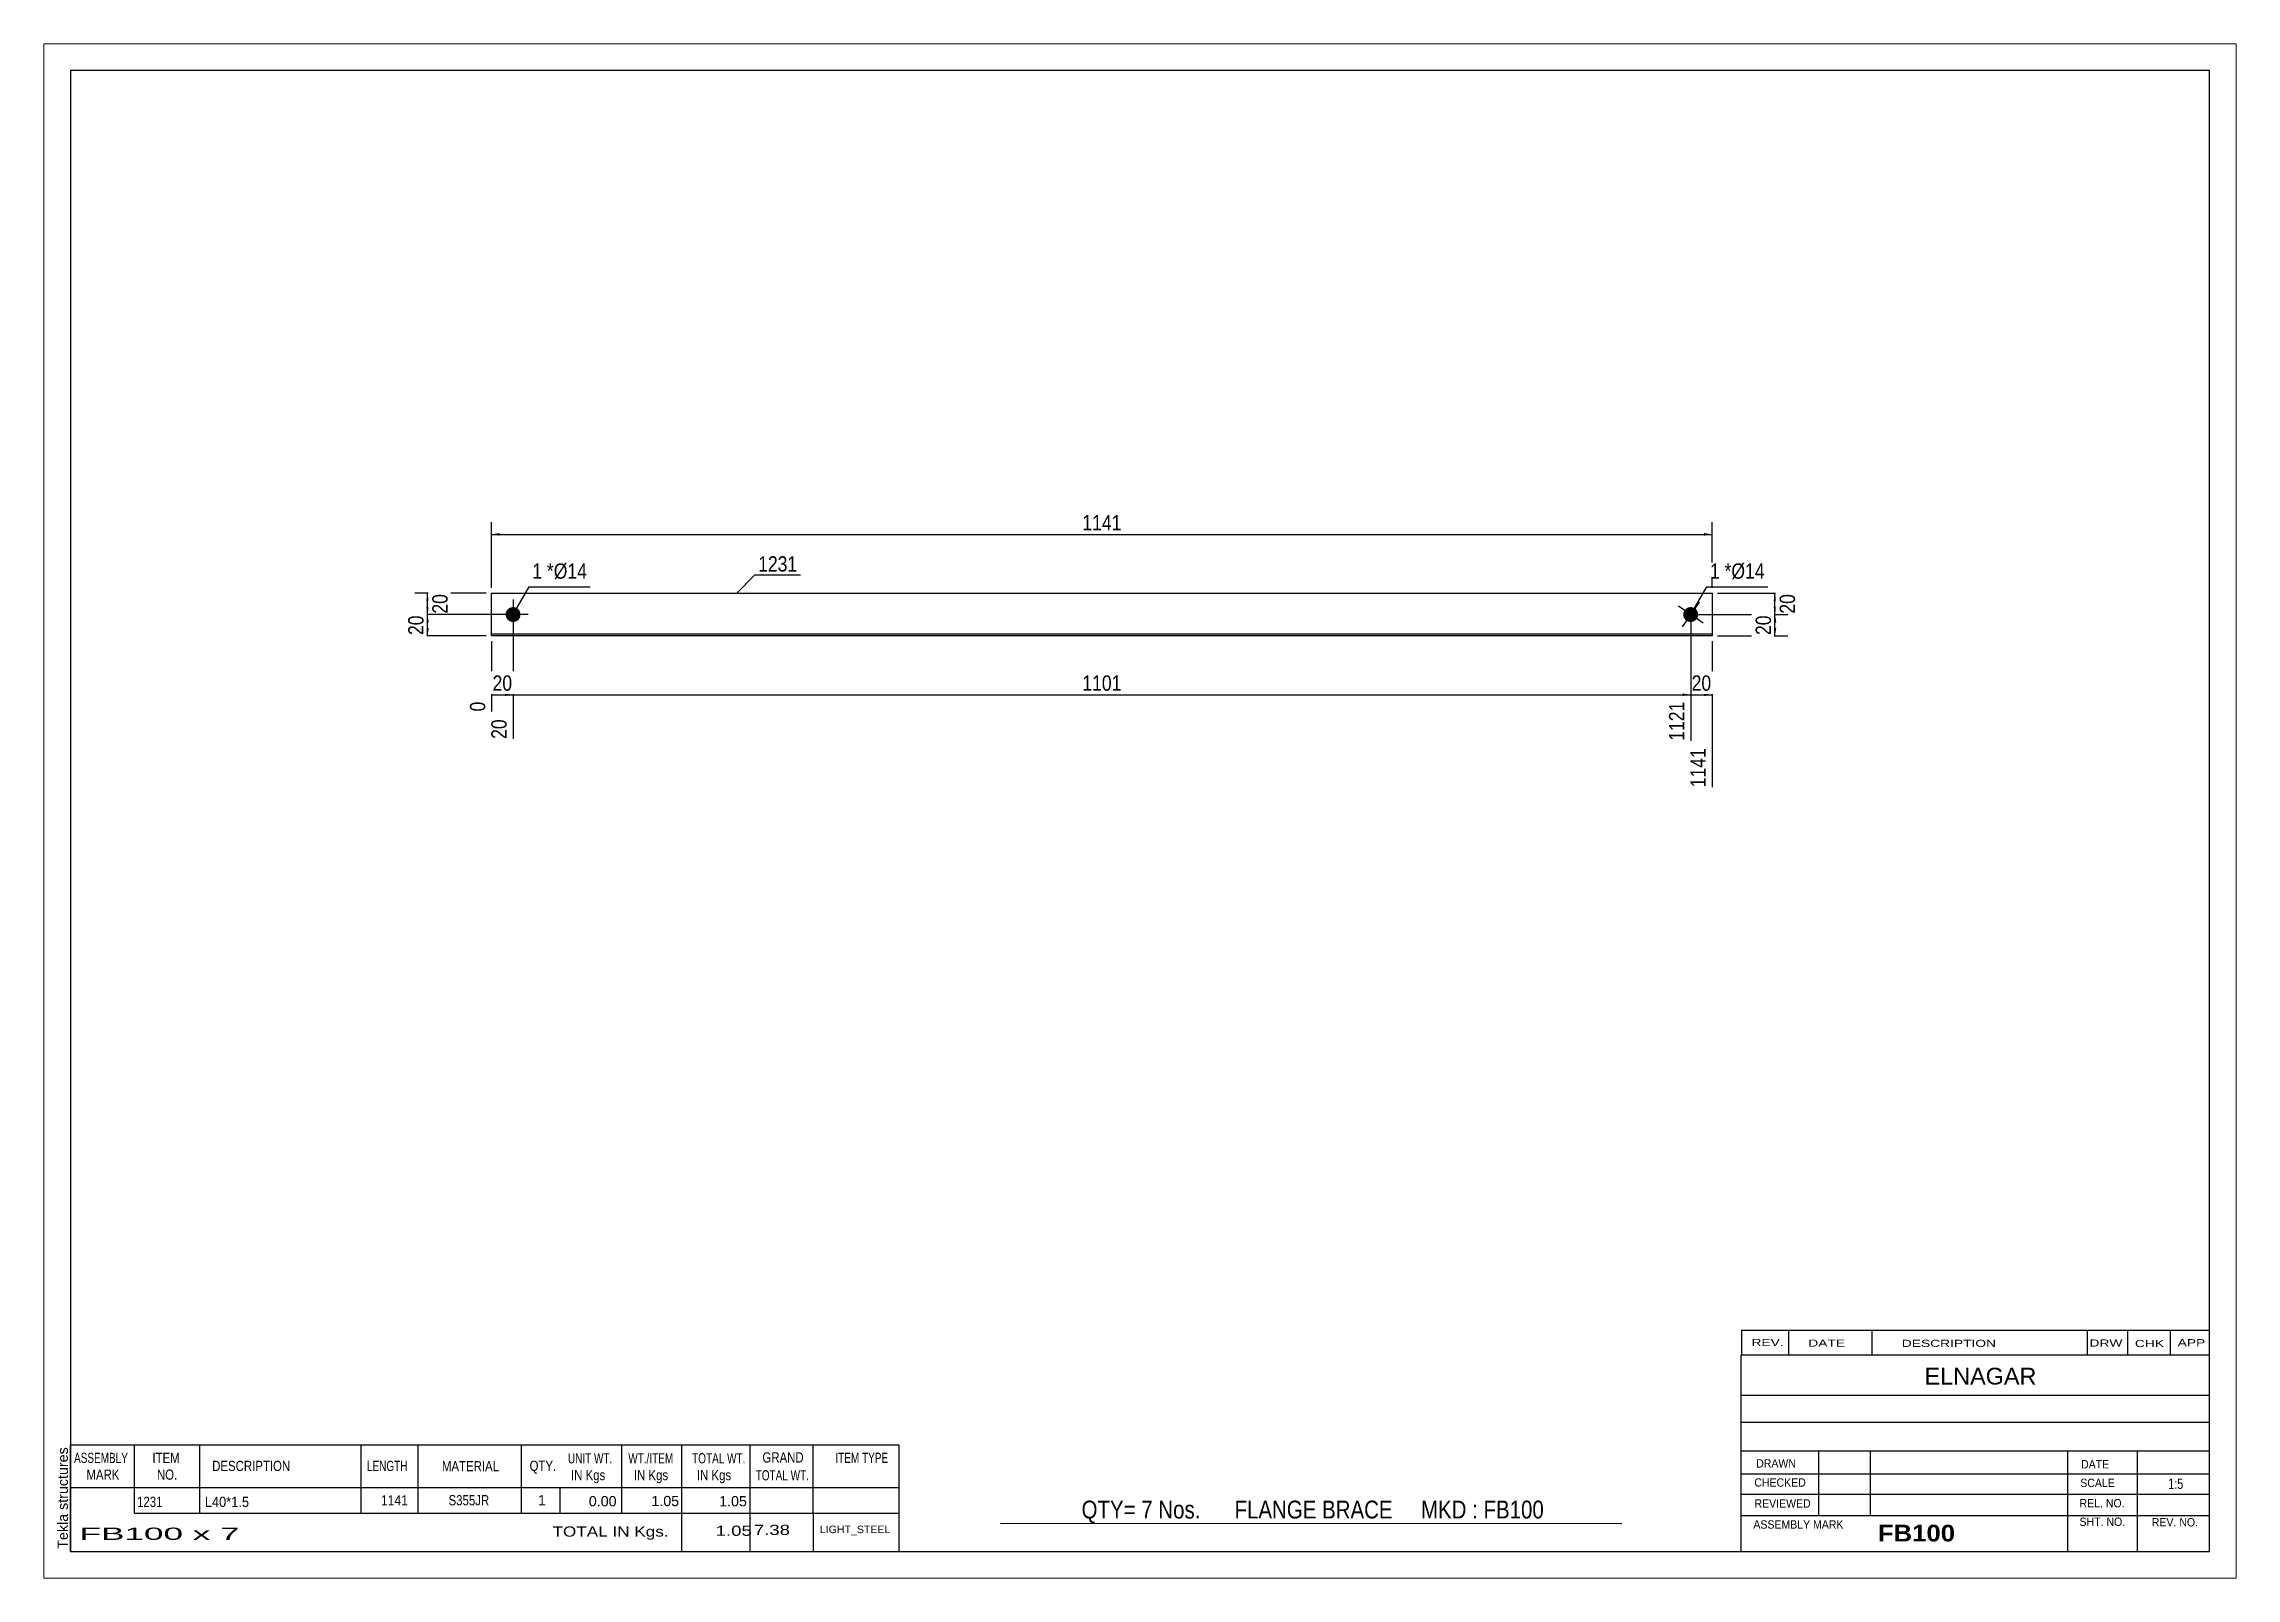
# Paper-space layout 'Layout1' of a CAD drawing. Header units: millimetres. Extents: x 0 to 410, y 0 to 287.
# The model-space entities are those that its viewports show. They can reach past a viewport. Long polylines and large blocks are cut down to what shows.
import ezdxf

# ---------------------------------------------------------------- set-up
doc = ezdxf.new("R2010")
doc.units = ezdxf.units.MM
doc.layers.add('Viewport layer', color=7, linetype='Continuous', plot=False)
doc.styles.add('Arial', font='ARIAL.TTF', dxfattribs={"height": 0.2})
doc.styles.add('Arial Bold', font='ARIALBD.TTF', dxfattribs={"height": 0.2})
doc.styles.add('Arial Narrow', font='ARIALN.TTF', dxfattribs={"height": 0.2})

# ---------------------------------------------------------------- blocks, each defined once
blk = doc.blocks.new('Unknown-627371767-1456')
at = {"color": 5, "linetype": 'Continuous'}
for p, q in [((405, 282), (5, 282)), ((5, 282), (5, 5)), ((405, 5), (405, 282)), ((5, 5), (405, 5))]:
    blk.add_line(p, q, dxfattribs=at)
at = {"color": 174, "linetype": 'Continuous', "style": 'Arial'}
blk.add_text('Tekla structures', height=1.9102, rotation=90, dxfattribs=at).set_placement((4.5, 5.5))
blk = doc.blocks.new('Part-627371767-1227 - 1212')
at = {"color": 2, "linetype": 'Continuous'}
for p, q in [((83.75, 176.25), (83.75, 184.25)), ((83.75, 184.25), (312, 184.25)), ((312, 184.25), (312, 176.25)), ((312, 176.55), (83.75, 176.55)), ((312, 176.25), (83.75, 176.25))]:
    blk.add_line(p, q, dxfattribs=at)
blk = doc.blocks.new('Bolt-627371767-1228 - 1212')
at = {"linetype": 'Continuous'}
blk.add_hatch(color=3, dxfattribs=at).paths.add_polyline_path([(87.75, 178.85, -1), (87.75, 181.65, -1)])
at = {"color": 3, "linetype": 'Continuous'}
for p, q in [((87.75, 183.05), (87.75, 177.45)), ((90.55, 180.25), (84.95, 180.25))]:
    blk.add_line(p, q, dxfattribs=at)
blk = doc.blocks.new('Bolt-627371767-1229 - 1212')
at = {"linetype": 'Continuous'}
blk.add_hatch(color=3, dxfattribs=at).paths.add_polyline_path([(307.2, 179.1, -1), (308.79, 181.4, -1)])
at = {"color": 3, "linetype": 'Continuous'}
for p, q in [((310.3, 178.66), (305.69, 181.84)), ((309.59, 182.56), (306.41, 177.94))]:
    blk.add_line(p, q, dxfattribs=at)
blk = doc.blocks.new('StraightDimension-627371767-1234 - 1212')
at = {"linetype": 'Continuous'}
blk.add_hatch(color=7, dxfattribs=at).paths.add_polyline_path([(310.5, 165.5), (312, 165.25), (310.5, 165)])
at = {"color": 7, "linetype": 'Continuous'}
for p, q in [((308, 179.25), (308, 156.64)), ((312, 175.25), (312, 147.94)), ((308, 165.25), (312, 165.25))]:
    blk.add_line(p, q, dxfattribs=at)
at = {"color": 0}
blk.add_wipeout([(312.43, 165.4), (312.43, 169.6), (307.57, 169.6), (307.57, 165.4)], dxfattribs=at)
at = {"color": 0, "linetype": 'Continuous'}
blk.add_wipeout([(311.4, 155.85), (307.2, 155.85), (307.2, 147.34), (311.4, 147.34)], dxfattribs=at)
at = {"color": 3, "style": 'Arial Narrow'}
blk.add_text('20', height=2.863, dxfattribs=at).set_placement((308.17, 166))
at = {"color": 3, "linetype": 'Continuous', "style": 'Arial Narrow'}
blk.add_text('1141', height=2.863, rotation=90.0002, dxfattribs=at).set_placement((310.8, 147.94))
blk = doc.blocks.new('StraightDimension-627371767-1235 - 1212')
at = {"linetype": 'Continuous'}
blk.add_hatch(color=7, dxfattribs=at).paths.add_polyline_path([(306.5, 165.5), (308, 165.25), (306.5, 165)])
at = {"color": 7, "linetype": 'Continuous'}
for p, q in [((87.75, 179.25), (87.75, 156.99)), ((308, 179.25), (308, 156.64)), ((87.75, 165.25), (308, 165.25))]:
    blk.add_line(p, q, dxfattribs=at)
at = {"color": 0}
blk.add_wipeout([(202.13, 165.4), (202.13, 169.6), (193.62, 169.6), (193.62, 165.4)], dxfattribs=at)
at = {"color": 0, "linetype": 'Continuous'}
blk.add_wipeout([(307.4, 164.55), (303.2, 164.55), (303.2, 156.04), (307.4, 156.04)], dxfattribs=at)
at = {"color": 3, "style": 'Arial Narrow'}
blk.add_text('1101', height=2.863, dxfattribs=at).set_placement((194.22, 166))
at = {"color": 3, "linetype": 'Continuous', "style": 'Arial Narrow'}
blk.add_text('1121', height=2.863, rotation=90.0002, dxfattribs=at).set_placement((306.8, 156.64))
blk = doc.blocks.new('StraightDimension-627371767-1236 - 1212')
at = {"linetype": 'Continuous'}
blk.add_hatch(color=7, dxfattribs=at).paths.add_polyline_path([(86.25, 165.5), (87.75, 165.25), (86.25, 165)])
at = {"color": 7, "linetype": 'Continuous'}
for p, q in [((87.75, 179.25), (87.75, 156.99)), ((83.75, 175.25), (83.75, 162.12)), ((83.75, 165.25), (87.75, 165.25))]:
    blk.add_line(p, q, dxfattribs=at)
at = {"color": 0}
blk.add_wipeout([(88.18, 165.4), (88.18, 169.6), (83.32, 169.6), (83.32, 165.4)], dxfattribs=at)
at = {"color": 0, "linetype": 'Continuous'}
blk.add_wipeout([(87.15, 161.25), (82.95, 161.25), (82.95, 156.39), (87.15, 156.39)], dxfattribs=at)
blk.add_wipeout([(83.15, 164.55), (78.95, 164.55), (78.95, 161.52), (83.15, 161.52)], dxfattribs=at)
at = {"color": 3, "style": 'Arial Narrow'}
blk.add_text('20', height=2.863, dxfattribs=at).set_placement((83.92, 166))
at = {"color": 3, "linetype": 'Continuous', "style": 'Arial Narrow'}
for s, height, p in [('0', 2.86, (82.55, 162.12)), ('20', 2.863, (86.55, 156.99))]:
    blk.add_text(s, height=height, rotation=90.0002, dxfattribs=at).set_placement(p)
blk = doc.blocks.new('StraightDimension-627371767-1247 - 1212')
at = {"linetype": 'Continuous'}
for points in [[(85.25, 195), (83.75, 195.25), (85.25, 195.5)], [(310.5, 195.5), (312, 195.25), (310.5, 195)]]:
    blk.add_hatch(color=7, dxfattribs=at).paths.add_polyline_path(points)
at = {"color": 7, "linetype": 'Continuous'}
for p, q in [((83.75, 185.25), (83.75, 197.5)), ((312, 185.25), (312, 197.5)), ((83.75, 195.25), (312, 195.25))]:
    blk.add_line(p, q, dxfattribs=at)
at = {"color": 0}
blk.add_wipeout([(202.13, 195.4), (202.13, 199.6), (193.62, 199.6), (193.62, 195.4)], dxfattribs=at)
at = {"color": 3, "style": 'Arial Narrow'}
blk.add_text('1141', height=2.863, dxfattribs=at).set_placement((194.22, 196))
blk = doc.blocks.new('StraightDimension-627371767-1251 - 1212')
at = {"linetype": 'Continuous'}
for points in [[(323.5, 182.75), (323.75, 184.25), (324, 182.75)], [(324, 181.75), (323.75, 180.25), (323.5, 181.75)]]:
    blk.add_hatch(color=7, dxfattribs=at).paths.add_polyline_path(points)
at = {"color": 7, "linetype": 'Continuous'}
for p, q in [((313, 184.25), (326, 184.25)), ((323.75, 180.25), (323.75, 184.25)), ((309, 180.25), (326, 180.25))]:
    blk.add_line(p, q, dxfattribs=at)
at = {"color": 0}
blk.add_wipeout([(328.1, 184.68), (323.9, 184.68), (323.9, 179.82), (328.1, 179.82)], dxfattribs=at)
at = {"color": 3, "style": 'Arial Narrow'}
blk.add_text('20', height=2.863, rotation=90.0002, dxfattribs=at).set_placement((327.5, 180.42))
blk = doc.blocks.new('StraightDimension-627371767-1252 - 1212')
at = {"linetype": 'Continuous'}
for points in [[(323.5, 178.75), (323.75, 180.25), (324, 178.75)], [(324, 177.75), (323.75, 176.25), (323.5, 177.75)]]:
    blk.add_hatch(color=7, dxfattribs=at).paths.add_polyline_path(points)
at = {"color": 7, "linetype": 'Continuous'}
for p, q in [((309, 180.25), (326.15, 180.25)), ((323.75, 176.25), (323.75, 180.25)), ((313, 176.25), (326.15, 176.25))]:
    blk.add_line(p, q, dxfattribs=at)
at = {"color": 0}
blk.add_wipeout([(323.6, 180.68), (319.4, 180.68), (319.4, 175.82), (323.6, 175.82)], dxfattribs=at)
at = {"color": 3, "style": 'Arial Narrow'}
blk.add_text('20', height=2.863, rotation=90.0002, dxfattribs=at).set_placement((323, 176.42))
blk = doc.blocks.new('StraightDimension-627371767-1259 - 1212')
at = {"linetype": 'Continuous'}
for points in [[(71.5, 182.75), (71.75, 184.25), (72, 182.75)], [(72, 181.75), (71.75, 180.25), (71.5, 181.75)]]:
    blk.add_hatch(color=7, dxfattribs=at).paths.add_polyline_path(points)
at = {"color": 7, "linetype": 'Continuous'}
for p, q in [((82.75, 184.25), (69.35, 184.25)), ((71.75, 180.25), (71.75, 184.25)), ((86.75, 180.25), (69.35, 180.25))]:
    blk.add_line(p, q, dxfattribs=at)
at = {"color": 0}
blk.add_wipeout([(76.1, 184.68), (71.9, 184.68), (71.9, 179.82), (76.1, 179.82)], dxfattribs=at)
at = {"color": 3, "style": 'Arial Narrow'}
blk.add_text('20', height=2.863, rotation=90.0002, dxfattribs=at).set_placement((75.5, 180.42))
blk = doc.blocks.new('StraightDimension-627371767-1260 - 1212')
at = {"linetype": 'Continuous'}
for points in [[(71.5, 178.75), (71.75, 180.25), (72, 178.75)], [(72, 177.75), (71.75, 176.25), (71.5, 177.75)]]:
    blk.add_hatch(color=7, dxfattribs=at).paths.add_polyline_path(points)
at = {"color": 7, "linetype": 'Continuous'}
for p, q in [((86.75, 180.25), (69.5, 180.25)), ((71.75, 176.25), (71.75, 180.25)), ((82.75, 176.25), (69.5, 176.25))]:
    blk.add_line(p, q, dxfattribs=at)
at = {"color": 0}
blk.add_wipeout([(71.6, 180.68), (67.4, 180.68), (67.4, 175.82), (71.6, 175.82)], dxfattribs=at)
at = {"color": 3, "style": 'Arial Narrow'}
blk.add_text('20', height=2.863, rotation=90.0002, dxfattribs=at).set_placement((71, 176.42))
blk = doc.blocks.new('CBS_CALLOFF-627371767-1480')
at = {"color": 7, "linetype": 'Continuous'}
blk.add_line((178.88, 10.27), (295.11, 10.25), dxfattribs=at)
at = {"color": 3, "linetype": 'Continuous', "style": 'Arial Narrow'}
blk.add_text('QTY= 7 Nos.      FLANGE BRACE     MKD : FB100', height=3.3405, dxfattribs=at).set_placement((194.07, 11.16))
blk = doc.blocks.new('CBS_BOM-627371767-1479')
at = {"color": 7, "linetype": 'Continuous'}
for p, q in [((4.97, 16.97), (4.97, 24.97)), ((4.97, 24.97), (159.89, 24.97)), ((16.97, 16.97), (16.97, 24.97)), ((29.16, 16.97), (29.16, 24.97)), ((59.32, 16.97), (59.32, 24.97)), ((70, 16.97), (70, 24.97)), ((89.32, 16.97), (89.32, 24.97)), ((108.12, 16.97), (108.12, 24.97)), ((119.33, 16.97), (119.33, 24.97)), ((132.12, 16.97), (132.12, 24.97)), ((143.87, 16.97), (143.87, 24.97)), ((159.89, 24.96), (159.89, 16.98)), ((4.97, 16.97), (159.89, 16.97)), ((4.97, 12.17), (4.97, 16.97)), ((16.97, 12.17), (16.97, 16.97)), ((29.16, 12.17), (29.16, 16.97)), ((59.32, 12.17), (59.32, 16.97)), ((70, 12.17), (70, 16.97)), ((89.32, 12.17), (89.32, 16.97)), ((96.58, 12.17), (96.58, 16.97)), ((108.12, 12.17), (108.12, 16.97)), ((119.33, 12.17), (119.33, 16.97)), ((132.12, 12.17), (132.12, 16.97)), ((143.89, 12.17), (143.89, 16.97)), ((159.89, 16.97), (159.89, 12.17)), ((4.97, 4.97), (4.97, 12.15)), ((16.97, 12.17), (159.89, 12.17)), ((119.33, 4.97), (119.33, 12.15)), ((132.12, 4.97), (132.12, 12.15)), ((143.93, 4.97), (143.93, 12.15)), ((159.89, 12.17), (159.89, 4.97)), ((4.97, 4.97), (159.89, 4.97))]:
    blk.add_line(p, q, dxfattribs=at)
at = {"color": 3, "linetype": 'Continuous', "style": 'Arial'}
for s, height, width, p in [('ASSEMBLY', 1.91, 0.7, (5.65, 21.54)), ('ITEM', 1.91, 0.8, (20.3, 21.54)), ('DESCRIPTION', 1.9102, 0.8, (31.48, 20.04)), ('LENGTH', 1.91, 0.7, (60.43, 20.04)), ('MATERIAL', 1.91, 0.8, (74.45, 19.99)), ('QTY.', 1.91, 0.8, (90.84, 20.07)), ('UNIT WT.', 1.91, 0.7, (98.01, 21.47)), ('WT./ITEM', 1.91, 0.7, (109.3, 21.47)), ('TOTAL WT.', 1.91, 0.7, (121.24, 21.47)), ('GRAND', 1.91, 0.8, (134.39, 21.63)), ('ITEM TYPE', 1.91, 0.7, (148.03, 21.55)), ('MARK', 1.91, 0.8, (7.97, 18.41)), ('NO.', 1.91, 0.8, (21.15, 18.41)), ('IN Kgs', 1.91, 0.8, (98.59, 18.33)), ('IN Kgs', 1.91, 0.8, (110.34, 18.33)), ('IN Kgs', 1.91, 0.8, (122.13, 18.33)), ('TOTAL WT.', 1.91, 0.7, (133.13, 18.29))]:
    blk.add_text(s, height=height, dxfattribs=dict(at, width=width)).set_placement(p)
at = {"color": 7, "linetype": 'Continuous', "style": 'Arial'}
for s, width, p in [('1231', 0.8, (17.43, 13.32)), ('L40*1.5', 0.9, (30.1, 13.32)), ('1141', 0.85, (63.04, 13.6)), ('S355JR', 0.8, (75.69, 13.63))]:
    blk.add_text(s, height=1.91, dxfattribs=dict(at, width=width)).set_placement(p)
for s, p in [('1', (92.41, 13.63)), ('0.00', (101.92, 13.44)), ('1.05', (113.62, 13.47)), ('1.05', (126.29, 13.44))]:
    blk.add_text(s, height=1.91, dxfattribs=at).set_placement(p)
at = {"color": 6, "linetype": 'Continuous', "style": 'Arial'}
for s, height, width, p in [('FB100 x 7', 2.292, 2.05, (6.69, 7.16)), ('TOTAL IN Kgs.', 1.9102, 1.2, (95.13, 7.77)), ('1.05', 1.91, 1.3, (125.65, 7.92)), ('7.38', 1.91, 1.3, (132.79, 8.08))]:
    blk.add_text(s, height=height, dxfattribs=dict(at, width=width)).set_placement(p)
blk.add_text('LIGHT_STEEL', height=1.4135, dxfattribs=at).set_placement((145.14, 8.42))
blk = doc.blocks.new('CBS_NAME_BLOG-627371767-1481')
at = {"color": 7, "linetype": 'Continuous'}
for p, q in [((317.41, 41.75), (404.93, 41.75)), ((317.41, 5.04), (317.41, 41.75)), ((317.41, 34.21), (404.93, 34.21)), ((317.48, 29.16), (405, 29.16)), ((317.41, 23.79), (404.93, 23.79)), ((331.93, 11.68), (331.93, 23.78)), ((341.62, 11.71), (341.62, 23.78)), ((378.53, 5.04), (378.53, 23.77)), ((391.58, 5.04), (391.58, 23.78)), ((317.42, 19.49), (405, 19.51)), ((317.41, 15.74), (404.93, 15.74)), ((317.41, 11.7), (404.93, 11.7)), ((317.41, 5), (405, 5))]:
    blk.add_line(p, q, dxfattribs=at)
at = {"color": 3, "linetype": 'Continuous', "style": 'Arial'}
blk.add_text('ELNAGAR', height=3.133, dxfattribs=at).set_placement((351.73, 36.22))
at = {"color": 3, "linetype": 'Continuous'}
for s, height, style, width, p in [('DRAWN', 1.566, 'Arial', 0.9, (320.24, 20.68)), ('DATE', 1.566, 'Arial', 0.9, (381, 20.52)), ('CHECKED', 1.566, 'Arial', 0.9, (319.89, 17.11)), ('SCALE', 1.566, 'Arial', 0.9, (380.85, 17.04)), ('1:5', 1.957, 'Arial Narrow', 0.9, (397.3, 16.68)), ('REVIEWED', 1.566, 'Arial', 0.9, (319.93, 13.19)), ('REL. NO.', 1.566, 'Arial', 0.9, (380.71, 13.24)), ('ASSEMBLY MARK', 1.5663, 'Arial', 0.9, (319.71, 9.26)), ('FB100', 3.131, 'Arial Bold', 1.1, (342.99, 6.86)), ('SHT. NO.', 1.566, 'Arial', 0.9, (380.71, 9.77)), ('REV. NO.', 1.566, 'Arial', 0.9, (394.23, 9.68))]:
    blk.add_text(s, height=height, dxfattribs=dict(at, style=style, width=width)).set_placement(p)
blk = doc.blocks.new('CBS_REVISION-627371767-1482')
at = {"color": 7, "linetype": 'Continuous'}
for p, q in [((317.49, 46.38), (404.99, 46.38)), ((317.49, 46.38), (317.49, 41.75)), ((326.29, 46.38), (326.29, 41.75)), ((341.88, 46.38), (341.88, 41.81)), ((382.14, 46.38), (382.14, 41.75)), ((389.68, 46.38), (389.68, 41.75)), ((397.63, 46.38), (397.63, 41.75)), ((317.49, 41.75), (404.99, 41.75))]:
    blk.add_line(p, q, dxfattribs=at)
at = {"color": 7, "style": 'Arial Narrow', "width": 1.7}
for s, height, p in [('REV.', 1.326, (319.35, 43.43)), ('DATE', 1.326, (329.98, 43.31)), ('DESCRIPTION', 1.3257, (347.46, 43.26)), ('DRW', 1.326, (382.57, 43.32)), ('CHK', 1.326, (391.06, 43.23)), ('APP', 1.326, (399.06, 43.38))]:
    blk.add_text(s, height=height, dxfattribs=at).set_placement(p)
blk = doc.blocks.new('Mark-627371767-1269 - 1212')
at = {"color": 0}
blk.add_wipeout([(93.18, 186.95), (93.18, 189.95), (91.35, 189.95), (91.35, 186.95)], dxfattribs=at)
blk.add_wipeout([(93.18, 186.95), (93.18, 189.95), (91.35, 189.95), (91.35, 186.95)], dxfattribs=at)
at = {"color": 7, "linetype": 'Continuous'}
blk.add_line((87.75, 180.25), (90.75, 185.45), dxfattribs=at)
at = {"color": 0}
blk.add_wipeout([(95.36, 186.95), (95.36, 189.95), (94.08, 189.95), (94.08, 186.95)], dxfattribs=at)
blk.add_wipeout([(95.36, 186.95), (95.36, 189.95), (94.08, 189.95), (94.08, 186.95)], dxfattribs=at)
at = {"color": 3, "style": 'Arial Narrow'}
blk.add_text('1', height=2.86, dxfattribs=at).set_placement((91.35, 186.95))
at = {"color": 0}
blk.add_wipeout([(101.57, 186.95), (101.57, 189.95), (95.36, 189.95), (95.36, 186.95)], dxfattribs=at)
blk.add_wipeout([(101.57, 186.95), (101.57, 189.95), (95.36, 189.95), (95.36, 186.95)], dxfattribs=at)
at = {"color": 7, "linetype": 'Continuous'}
blk.add_line((90.75, 185.45), (102.17, 185.45), dxfattribs=at)
at = {"color": 3, "style": 'Arial Narrow'}
for s, height, p in [('*', 2.86, (94.08, 186.95)), ('Ø14', 2.863, (95.36, 186.95))]:
    blk.add_text(s, height=height, dxfattribs=at).set_placement(p)
blk = doc.blocks.new('Mark-627371767-1266 - 1212')
at = {"color": 0}
blk.add_wipeout([(140.91, 188.29), (140.91, 191.29), (133.59, 191.29), (133.59, 188.29)], dxfattribs=at)
blk.add_wipeout([(140.91, 188.29), (140.91, 191.29), (133.59, 191.29), (133.59, 188.29)], dxfattribs=at)
at = {"color": 7, "linetype": 'Continuous'}
for p, q in [((129.46, 184.15), (132.99, 187.69)), ((132.99, 187.69), (141.51, 187.69))]:
    blk.add_line(p, q, dxfattribs=at)
at = {"color": 3, "style": 'Arial Narrow'}
blk.add_text('1231', height=2.863, dxfattribs=at).set_placement((133.59, 188.29))
blk = doc.blocks.new('Mark-627371767-1270 - 1212')
at = {"color": 0}
blk.add_wipeout([(313.43, 186.95), (313.43, 189.95), (311.6, 189.95), (311.6, 186.95)], dxfattribs=at)
blk.add_wipeout([(313.43, 186.95), (313.43, 189.95), (311.6, 189.95), (311.6, 186.95)], dxfattribs=at)
at = {"color": 7, "linetype": 'Continuous'}
blk.add_line((308, 180.25), (311, 185.45), dxfattribs=at)
at = {"color": 0}
blk.add_wipeout([(315.6, 186.95), (315.6, 189.95), (314.33, 189.95), (314.33, 186.95)], dxfattribs=at)
blk.add_wipeout([(315.6, 186.95), (315.6, 189.95), (314.33, 189.95), (314.33, 186.95)], dxfattribs=at)
at = {"color": 3, "style": 'Arial Narrow'}
blk.add_text('1', height=2.86, dxfattribs=at).set_placement((311.6, 186.95))
at = {"color": 0}
blk.add_wipeout([(321.82, 186.95), (321.82, 189.95), (315.6, 189.95), (315.6, 186.95)], dxfattribs=at)
blk.add_wipeout([(321.82, 186.95), (321.82, 189.95), (315.6, 189.95), (315.6, 186.95)], dxfattribs=at)
at = {"color": 7, "linetype": 'Continuous'}
blk.add_line((311, 185.45), (322.42, 185.45), dxfattribs=at)
at = {"color": 3, "style": 'Arial Narrow'}
for s, height, p in [('*', 2.86, (314.33, 186.95)), ('Ø14', 2.863, (315.6, 186.95))]:
    blk.add_text(s, height=height, dxfattribs=at).set_placement(p)

msp = doc.modelspace()

# ---------------------------------------------------------------- block references
for name in ['Unknown-627371767-1456', 'Part-627371767-1227 - 1212', 'Bolt-627371767-1228 - 1212', 'Bolt-627371767-1229 - 1212', 'CBS_REVISION-627371767-1482', 'CBS_NAME_BLOG-627371767-1481', 'CBS_BOM-627371767-1479', 'CBS_CALLOFF-627371767-1480']:
    msp.add_blockref(name, (0, 0))

# ---------------------------------------------------------------- next in the draw order: block references
for name in ['StraightDimension-627371767-1247 - 1212', 'StraightDimension-627371767-1234 - 1212']:
    msp.add_blockref(name, (0, 0))

# ---------------------------------------------------------------- next in the draw order: block references
for name in ['Mark-627371767-1266 - 1212', 'StraightDimension-627371767-1235 - 1212']:
    msp.add_blockref(name, (0, 0))

# ---------------------------------------------------------------- next in the draw order: block references
for name in ['StraightDimension-627371767-1251 - 1212', 'StraightDimension-627371767-1236 - 1212']:
    msp.add_blockref(name, (0, 0))

# ---------------------------------------------------------------- next in the draw order: block references
for name in ['StraightDimension-627371767-1259 - 1212', 'StraightDimension-627371767-1252 - 1212']:
    msp.add_blockref(name, (0, 0))

# ---------------------------------------------------------------- next in the draw order: block references
for name in ['Mark-627371767-1270 - 1212', 'StraightDimension-627371767-1260 - 1212']:
    msp.add_blockref(name, (0, 0))

# ---------------------------------------------------------------- next in the draw order: block references
msp.add_blockref('Mark-627371767-1269 - 1212', (0, 0))

psp = doc.layouts.get("Layout1")

# ---------------------------------------------------------------- viewports
at = {"layer": 'Viewport layer', "view_target_point": (205, 143.5)}
psp.add_viewport(center=(205, 143.5), size=(410, 287), view_center_point=(0, 0), view_height=287, dxfattribs=at)

doc.saveas('drawing.dxf')
